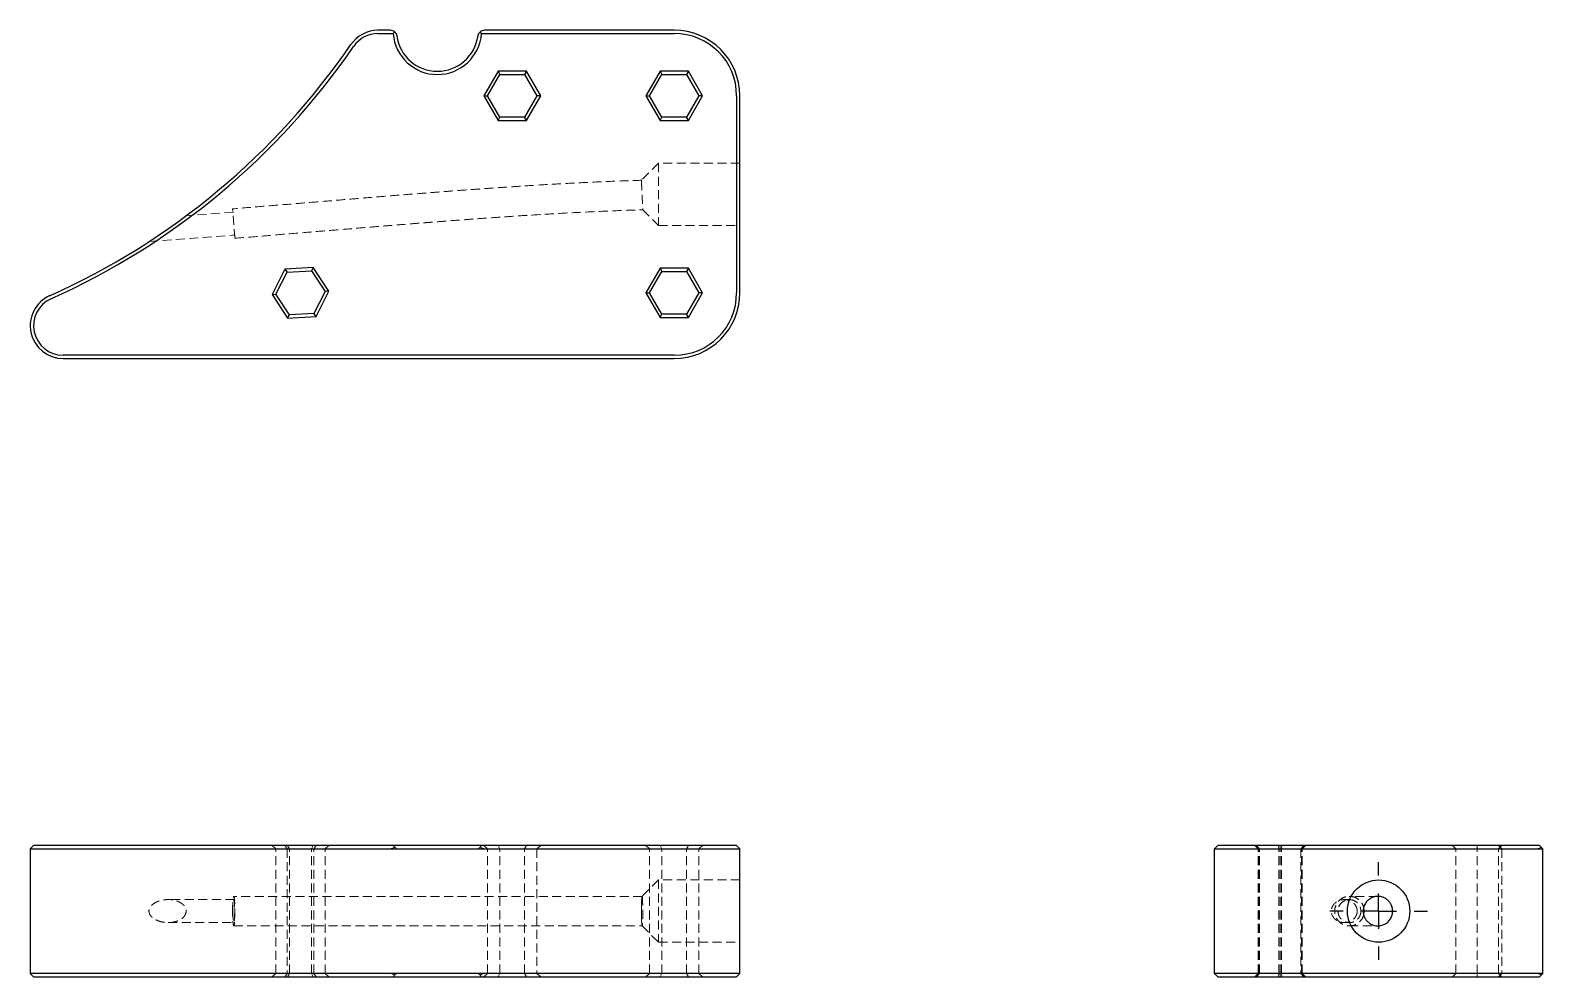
# Model space of a CAD drawing. Header units: millimetres. Extents: x 33 to 246, y 48 to 181.
import ezdxf

# ---------------------------------------------------------------- set-up
doc = ezdxf.new("R2010")
doc.units = ezdxf.units.MM
doc.linetypes.add('HIDDEN', pattern=[1.905, 1.27, -0.635])
doc.layers.add('10', color=7, linetype='Continuous')

# ---------------------------------------------------------------- blocks, each defined once
blk = doc.blocks.new('SW_CENTERMARKSYMBOL_0')
at = {"layer": '10', "color": 0}
for p, q in [((0, 5), (0, 6.89)), ((0, 0), (0, 2.5)), ((-5, 0), (-6.89, 0)), ((0, 0), (-2.5, 0)), ((0, 0), (0, -2.5)), ((0, 0), (2.5, 0)), ((5, 0), (6.89, 0)), ((0, -5), (0, -6.89))]:
    blk.add_line(p, q, dxfattribs=at)

msp = doc.modelspace()

# ---------------------------------------------------------------- linework, layer by layer
at = {"color": 7, "linetype": 'Continuous', "lineweight": 25}
for p, q in [((83.73, 181.13), (82, 181.13)), ((82, 180.67), (84.15, 180.67)), ((96.6, 180.67), (123.75, 180.67)), ((123.75, 181.13), (97.02, 181.13)), ((98.92, 175.35), (96.92, 171.88)), ((97.45, 171.88), (99.19, 174.88)), ((102.93, 175.35), (98.92, 175.35)), ((98.92, 175.35), (99.19, 174.88)), ((99.19, 174.88), (102.66, 174.88)), ((102.93, 175.35), (102.66, 174.88)), ((102.66, 174.88), (104.39, 171.88)), ((104.93, 171.88), (102.93, 175.35)), ((121.75, 175.35), (119.74, 171.88)), ((120.28, 171.88), (122.01, 174.88)), ((125.75, 175.35), (121.75, 175.35)), ((121.75, 175.35), (122.01, 174.88)), ((122.01, 174.88), (125.48, 174.88)), ((125.75, 175.35), (125.48, 174.88)), ((125.48, 174.88), (127.22, 171.88)), ((127.75, 171.88), (125.75, 175.35)), ((96.92, 171.88), (98.92, 168.41)), ((96.92, 171.88), (97.45, 171.88)), ((99.19, 168.87), (97.45, 171.88)), ((104.39, 171.88), (102.66, 168.87)), ((102.93, 168.41), (104.93, 171.88)), ((104.93, 171.88), (104.39, 171.88)), ((119.74, 171.88), (121.75, 168.41)), ((119.74, 171.88), (120.28, 171.88)), ((122.01, 168.87), (120.28, 171.88)), ((127.22, 171.88), (125.48, 168.87)), ((125.75, 168.41), (127.75, 171.88)), ((127.75, 171.88), (127.22, 171.88)), ((132.54, 171.88), (132.54, 144.12)), ((133, 144.12), (133, 171.88)), ((98.92, 168.41), (99.19, 168.87)), ((98.92, 168.41), (102.93, 168.41)), ((102.66, 168.87), (99.19, 168.87)), ((102.93, 168.41), (102.66, 168.87)), ((121.75, 168.41), (122.01, 168.87)), ((121.75, 168.41), (125.75, 168.41)), ((125.48, 168.87), (122.01, 168.87)), ((125.75, 168.41), (125.48, 168.87)), ((68.88, 147.47), (67.08, 143.9)), ((72.88, 147.7), (68.88, 147.47)), ((68.88, 147.47), (69.18, 147.03)), ((69.18, 147.03), (72.64, 147.22)), ((72.88, 147.7), (72.64, 147.22)), ((72.64, 147.22), (74.55, 144.32)), ((75.08, 144.35), (72.88, 147.7)), ((121.75, 147.59), (119.74, 144.12)), ((120.28, 144.12), (122.01, 147.13)), ((125.75, 147.59), (121.75, 147.59)), ((121.75, 147.59), (122.01, 147.13)), ((122.01, 147.13), (125.48, 147.13)), ((125.75, 147.59), (125.48, 147.13)), ((125.48, 147.13), (127.22, 144.12)), ((127.75, 144.12), (125.75, 147.59)), ((67.61, 143.93), (69.18, 147.03)), ((67.08, 143.9), (67.61, 143.93)), ((67.08, 143.9), (69.27, 140.55)), ((69.52, 141.02), (67.61, 143.93)), ((74.55, 144.32), (72.98, 141.22)), ((73.27, 140.77), (75.08, 144.35)), ((75.08, 144.35), (74.55, 144.32)), ((119.74, 144.12), (121.75, 140.65)), ((119.74, 144.12), (120.28, 144.12)), ((122.01, 141.12), (120.28, 144.12)), ((127.22, 144.12), (125.48, 141.12)), ((125.75, 140.65), (127.75, 144.12)), ((127.75, 144.12), (127.22, 144.12)), ((69.27, 140.55), (69.52, 141.02)), ((69.27, 140.55), (73.27, 140.77)), ((72.98, 141.22), (69.52, 141.02)), ((73.27, 140.77), (72.98, 141.22)), ((121.75, 140.65), (122.01, 141.12)), ((125.48, 141.12), (122.01, 141.12)), ((125.75, 140.65), (125.48, 141.12)), ((121.75, 140.65), (125.75, 140.65)), ((123.75, 135.33), (37.63, 135.33)), ((37.63, 134.87), (123.75, 134.87)), ((33.46, 66.25), (33, 65.79)), ((37.63, 66.25), (33.46, 66.25)), ((123.75, 66.25), (37.63, 66.25)), ((132.54, 66.25), (123.75, 66.25)), ((133, 65.79), (132.54, 66.25)), ((199.87, 65.79), (200.33, 66.25)), ((209.12, 66.25), (200.33, 66.25)), ((236.88, 66.25), (209.12, 66.25)), ((245.67, 66.25), (236.88, 66.25)), ((246.13, 65.79), (245.67, 66.25)), ((33, 65.79), (33, 48.21)), ((33, 65.79), (37.63, 65.79)), ((37.63, 65.79), (123.75, 65.79)), ((123.75, 65.79), (133, 65.79)), ((133, 48.21), (133, 65.79)), ((199.87, 65.79), (209.12, 65.79)), ((199.87, 48.21), (199.87, 65.79)), ((209.12, 65.79), (236.88, 65.79)), ((236.88, 65.79), (246.13, 65.79)), ((246.13, 48.21), (246.13, 65.79)), ((33, 48.21), (33.46, 47.75)), ((37.63, 48.21), (33, 48.21)), ((33.46, 47.75), (37.63, 47.75)), ((123.75, 48.21), (37.63, 48.21)), ((37.63, 47.75), (123.75, 47.75)), ((133, 48.21), (123.75, 48.21)), ((123.75, 47.75), (132.54, 47.75)), ((133, 48.21), (132.54, 47.75)), ((209.12, 48.21), (199.87, 48.21)), ((199.87, 48.21), (200.33, 47.75)), ((200.33, 47.75), (209.12, 47.75)), ((236.88, 48.21), (209.12, 48.21)), ((209.12, 47.75), (236.88, 47.75)), ((246.13, 48.21), (236.88, 48.21)), ((236.88, 47.75), (245.67, 47.75)), ((246.13, 48.21), (245.67, 47.75))]:
    msp.add_line(p, q, dxfattribs=at)
at = {"color": 7, "linetype": 'HIDDEN', "lineweight": 18}
for p, q in [((121.53, 162.39), (119.12, 159.99)), ((121.53, 162.39), (121.53, 153.61)), ((133, 162.39), (121.53, 162.39)), ((119.12, 159.83), (119.12, 159.99)), ((61.85, 151.81), (61.51, 155.96)), ((119.31, 155.82), (121.53, 153.61)), ((61.63, 155.51), (54.96, 154.99)), ((121.53, 153.61), (133, 153.61)), ((49.72, 151.34), (61.88, 152.28)), ((67.08, 66.25), (67.61, 65.79)), ((68.88, 66.25), (69.18, 65.79)), ((69.27, 66.25), (69.52, 65.79)), ((72.88, 66.25), (72.64, 65.79)), ((73.27, 66.25), (72.98, 65.79)), ((75.08, 66.25), (74.55, 65.79)), ((96.92, 66.25), (97.45, 65.79)), ((98.92, 66.25), (99.19, 65.79)), ((102.93, 66.25), (102.66, 65.79)), ((104.93, 66.25), (104.39, 65.79)), ((119.74, 66.25), (120.28, 65.79)), ((121.75, 66.25), (122.01, 65.79)), ((125.75, 66.25), (125.48, 65.79)), ((127.75, 66.25), (127.22, 65.79)), ((205.55, 66.25), (206.02, 65.79)), ((205.65, 66.25), (206.12, 65.79)), ((205.77, 66.25), (206.22, 65.79)), ((208.9, 66.25), (208.93, 65.79)), ((209.12, 66.25), (209.12, 65.79)), ((209.35, 66.25), (209.32, 65.79)), ((212.47, 66.25), (212.03, 65.79)), ((212.59, 66.25), (212.13, 65.79)), ((212.7, 66.25), (212.22, 65.79)), ((233.41, 66.25), (233.87, 65.79)), ((236.88, 66.25), (236.88, 65.79)), ((240.35, 66.25), (239.88, 65.79)), ((239.88, 66.25), (240.35, 65.79)), ((67.61, 48.21), (67.61, 65.79)), ((69.18, 65.79), (69.18, 48.21)), ((69.52, 48.21), (69.52, 65.79)), ((72.64, 48.21), (72.64, 65.79)), ((72.98, 48.21), (72.98, 65.79)), ((74.55, 48.21), (74.55, 65.79)), ((97.45, 48.21), (97.45, 65.79)), ((99.19, 48.21), (99.19, 65.79)), ((102.66, 48.21), (102.66, 65.79)), ((104.39, 65.79), (104.39, 48.21)), ((120.28, 48.21), (120.28, 65.79)), ((122.01, 48.21), (122.01, 65.79)), ((125.48, 48.21), (125.48, 65.79)), ((127.22, 48.21), (127.22, 65.79)), ((206.02, 48.21), (206.02, 65.79)), ((206.12, 48.21), (206.12, 65.79)), ((206.22, 48.21), (206.22, 65.79)), ((208.93, 48.21), (208.93, 65.79)), ((209.12, 48.21), (209.12, 65.79)), ((209.32, 48.21), (209.32, 65.79)), ((212.03, 65.79), (212.03, 48.21)), ((212.13, 48.21), (212.13, 65.79)), ((212.22, 48.21), (212.22, 65.79)), ((233.87, 48.21), (233.87, 65.79)), ((236.88, 48.21), (236.88, 65.79)), ((239.88, 48.21), (239.88, 65.79)), ((240.35, 65.79), (240.35, 48.21)), ((121.53, 61.39), (119.21, 59.08)), ((121.53, 61.39), (121.53, 52.61)), ((133, 61.39), (121.53, 61.39)), ((61.76, 58.62), (52.43, 58.62)), ((119.12, 57.77), (119.12, 56.23)), ((218.88, 58.62), (218.16, 58.62)), ((52.44, 55.38), (61.76, 55.38)), ((119.21, 54.92), (121.53, 52.61)), ((218.16, 55.38), (218.89, 55.38)), ((121.53, 52.61), (133, 52.61)), ((67.08, 47.75), (67.61, 48.21)), ((68.88, 47.75), (69.18, 48.21)), ((69.27, 47.75), (69.52, 48.21)), ((72.88, 47.75), (72.64, 48.21)), ((73.27, 47.75), (72.98, 48.21)), ((75.08, 47.75), (74.55, 48.21)), ((96.92, 47.75), (97.45, 48.21)), ((98.92, 47.75), (99.19, 48.21)), ((102.93, 47.75), (102.66, 48.21)), ((104.93, 47.75), (104.39, 48.21)), ((119.74, 47.75), (120.28, 48.21)), ((121.75, 47.75), (122.01, 48.21)), ((125.75, 47.75), (125.48, 48.21)), ((127.75, 47.75), (127.22, 48.21)), ((205.55, 47.75), (206.02, 48.21)), ((205.65, 47.75), (206.12, 48.21)), ((205.77, 47.75), (206.22, 48.21)), ((208.9, 47.75), (208.93, 48.21)), ((209.12, 47.75), (209.12, 48.21)), ((209.35, 47.75), (209.32, 48.21)), ((212.47, 47.75), (212.03, 48.21)), ((212.59, 47.75), (212.13, 48.21)), ((212.7, 47.75), (212.22, 48.21)), ((233.41, 47.75), (233.87, 48.21)), ((236.88, 47.75), (236.88, 48.21)), ((240.35, 47.75), (239.88, 48.21)), ((240.35, 48.21), (239.88, 47.75))]:
    msp.add_line(p, q, dxfattribs=at)
at = {"color": 7, "linetype": 'Continuous', "lineweight": 25}
msp.add_circle((223, 57), 4.39, dxfattribs=at)
for centre, radius, start, end in [((-5.77, 236.63), 101.76, 294.0706, 325.5826), ((82, 176.5), 4.63, 90, 145.5826), ((82, 176.5), 4.16, 90, 145.5826), ((83.73, 180.2), 0.925, 47.5954, 90), ((97.24, 168.51), 17.87, 136.1556, 137.1284), ((90.37, 181.13), 6.24, 184.248, 355.752), ((90.37, 181.13), 5.78, 187.9281, 352.0719), ((97.02, 180.2), 0.925, 90, 132.4046), ((83.51, 168.51), 17.87, 42.8716, 43.8444), ((123.75, 171.88), 9.25, 0, 90), ((123.75, 171.88), 8.79, 0, 90), ((-5.77, 236.63), 102.22, 294.0706, 325.5826), ((37.63, 139.5), 4.63, 114.0706, 270), ((37.63, 139.5), 4.16, 114.0706, 270), ((123.75, 144.12), 8.79, 270, 0), ((123.75, 144.12), 9.25, 270, 0), ((223, 57), 1.99, 337.2842, 22.7158)]:
    msp.add_arc(centre, radius, start, end, dxfattribs=at)
at = {"color": 7, "linetype": 'HIDDEN', "lineweight": 18}
for centre, radius, start, end in [((97.24, 78.41), 17.87, 222.8716, 223.8444), ((83.51, 78.41), 17.87, 316.1556, 317.1284), ((83.73, 66.71), 0.925, 270, 312.4046), ((97.02, 66.71), 0.925, 227.5954, 270), ((83.73, 47.29), 0.925, 47.5954, 90), ((97.24, 35.59), 17.87, 136.1556, 137.1284), ((97.02, 47.29), 0.925, 90, 132.4046), ((83.51, 35.59), 17.87, 42.8716, 43.8444)]:
    msp.add_arc(centre, radius, start, end, dxfattribs=at)
at = {"color": 7, "linetype": 'Continuous', "lineweight": 25}
for points, knots in [([(84.35, 180.89), (84.37, 180.87), (84.41, 180.83), (84.46, 180.77), (84.5, 180.71), (84.55, 180.64), (84.59, 180.55), (84.63, 180.44), (84.64, 180.37), (84.65, 180.33)], [0, 0, 0, 0, 0.13579, 0.26437, 0.386111, 0.501452, 0.674245, 0.839485, 1, 1, 1, 1]), ([(96.1, 180.33), (96.1, 180.35), (96.11, 180.4), (96.13, 180.46), (96.15, 180.53), (96.18, 180.59), (96.22, 180.67), (96.29, 180.78), (96.36, 180.85), (96.39, 180.89)], [0, 0, 0, 0, 0.095994, 0.193263, 0.292455, 0.394182, 0.499013, 0.735818, 1, 1, 1, 1]), ([(224.83, 57.77), (224.81, 57.81), (224.78, 57.9), (224.71, 58.03), (224.63, 58.16), (224.54, 58.28), (224.45, 58.39), (224.35, 58.5), (224.24, 58.6), (224.12, 58.69), (224, 58.77), (223.87, 58.84), (223.74, 58.91), (223.6, 58.96), (223.46, 59), (223.32, 59.04), (223.17, 59.06), (223.02, 59.08), (222.88, 59.08), (222.73, 59.08), (222.58, 59.06), (222.44, 59.03), (222.3, 58.99), (222.16, 58.95), (222.02, 58.89), (221.89, 58.82), (221.77, 58.74), (221.56, 58.6), (221.26, 58.31), (220.92, 57.76), (220.8, 57.12), (220.86, 56.53), (221.01, 56.08), (221.28, 55.67), (221.59, 55.37), (221.89, 55.17), (222.15, 55.05), (222.44, 54.96), (222.73, 54.92), (223.03, 54.92), (223.32, 54.96), (223.6, 55.04), (223.88, 55.15), (224.13, 55.31), (224.35, 55.5), (224.55, 55.72), (224.71, 55.96), (224.79, 56.14), (224.83, 56.23)], [0, 0, 0, 0, 0.012873, 0.025745, 0.038613, 0.051469, 0.064311, 0.077137, 0.089948, 0.102753, 0.115561, 0.128379, 0.141212, 0.154056, 0.166909, 0.179765, 0.192618, 0.205463, 0.218295, 0.231112, 0.243915, 0.256711, 0.269511, 0.282324, 0.295154, 0.308003, 0.320865, 0.333737, 0.373345, 0.428658, 0.499933, 0.540639, 0.58188, 0.62378, 0.666492, 0.692189, 0.717864, 0.743506, 0.769143, 0.794822, 0.820532, 0.846232, 0.871876, 0.897448, 0.922996, 0.948601, 0.97428, 1, 1, 1, 1]), ([(220.88, 57.4), (220.92, 57.26), (221, 57), (220.92, 56.74), (220.88, 56.6)], [0, 0, 0, 0, 0.50003, 1, 1, 1, 1])]:
    msp.add_open_spline(points, degree=3, knots=knots, dxfattribs=at)
at = {"color": 7, "linetype": 'HIDDEN', "lineweight": 18}
for points, knots in [([(119.19, 159.99), (117.99, 159.95), (115.63, 159.87), (112.15, 159.72), (108.86, 159.56), (105.81, 159.39), (103.24, 159.23), (101.12, 159.09), (99.45, 158.98), (97.96, 158.88), (96.51, 158.77), (94.9, 158.66), (93.03, 158.52), (90.89, 158.36), (88.49, 158.17), (85.83, 157.96), (82.92, 157.73), (79.81, 157.47), (76.52, 157.2), (73.07, 156.91), (69.4, 156.61), (65.52, 156.29), (62.87, 156.07), (61.51, 155.96)], [0, 0, 0, 0, 0.062266, 0.122931, 0.180407, 0.233442, 0.28107, 0.314217, 0.343301, 0.368104, 0.391695, 0.418868, 0.45175, 0.488917, 0.530467, 0.576481, 0.627019, 0.682106, 0.738197, 0.798228, 0.862041, 0.929405, 1, 1, 1, 1]), ([(119.12, 159.83), (119.12, 159.81), (119.13, 159.78), (119.13, 159.71), (119.13, 159.63), (119.14, 159.54), (119.14, 159.45), (119.15, 159.35), (119.15, 159.24), (119.16, 159.12), (119.16, 159), (119.17, 158.87), (119.17, 158.74), (119.18, 158.6), (119.19, 158.46), (119.19, 158.32), (119.2, 158.17), (119.21, 158.02), (119.21, 157.88), (119.22, 157.73), (119.23, 157.58), (119.23, 157.44), (119.24, 157.3), (119.25, 157.16), (119.26, 157.02), (119.26, 156.89), (119.27, 156.77), (119.28, 156.56), (119.3, 156.26), (119.31, 155.92), (119.31, 155.82), (119.31, 155.82), (119.31, 155.82)], [0, 0, 0, 0, 0.025749, 0.051498, 0.077236, 0.102952, 0.128639, 0.154293, 0.17992, 0.205532, 0.231151, 0.256792, 0.28246, 0.308153, 0.333862, 0.359578, 0.385288, 0.41098, 0.436647, 0.462284, 0.487895, 0.51349, 0.539093, 0.564722, 0.590386, 0.616086, 0.641815, 0.667561, 0.746787, 0.857428, 0.999998, 1, 1, 1, 1]), ([(61.85, 151.81), (63.33, 151.93), (66.18, 152.17), (70.3, 152.51), (74.1, 152.82), (77.56, 153.11), (80.49, 153.35), (82.92, 153.55), (84.91, 153.71), (86.69, 153.85), (88.27, 153.98), (89.82, 154.1), (91.5, 154.23), (93.46, 154.38), (95.69, 154.54), (98.18, 154.72), (100.9, 154.91), (104.02, 155.11), (107.52, 155.32), (111.38, 155.52), (115.33, 155.7), (117.98, 155.78), (119.31, 155.82)], [0, 0, 0, 0, 0.077254, 0.149193, 0.215428, 0.275717, 0.329942, 0.368277, 0.402883, 0.433798, 0.461075, 0.485447, 0.514729, 0.548939, 0.587867, 0.63124, 0.678715, 0.729859, 0.794105, 0.861568, 0.930803, 1, 1, 1, 1]), ([(84.35, 66.03), (84.37, 66.01), (84.41, 65.98), (84.46, 65.93), (84.5, 65.89), (84.55, 65.85), (84.59, 65.82), (84.63, 65.79), (84.64, 65.79), (84.65, 65.79)], [0, 0, 0, 0, 0.13579, 0.26437, 0.386111, 0.501452, 0.674245, 0.839485, 1, 1, 1, 1]), ([(96.1, 65.79), (96.1, 65.79), (96.11, 65.79), (96.13, 65.8), (96.15, 65.81), (96.18, 65.83), (96.22, 65.87), (96.29, 65.93), (96.36, 66), (96.39, 66.03)], [0, 0, 0, 0, 0.095994, 0.193263, 0.292455, 0.394182, 0.499013, 0.735818, 1, 1, 1, 1]), ([(245.33, 65.79), (245.35, 65.79), (245.4, 65.79), (245.46, 65.8), (245.53, 65.81), (245.59, 65.83), (245.67, 65.87), (245.78, 65.93), (245.85, 66), (245.89, 66.03)], [0, 0, 0, 0, 0.095994, 0.193263, 0.292455, 0.394182, 0.499013, 0.735818, 1, 1, 1, 1]), ([(54.96, 57), (54.96, 57.09), (54.94, 57.28), (54.83, 57.56), (54.64, 57.82), (54.36, 58.08), (54, 58.29), (53.59, 58.46), (52.99, 58.61), (52.2, 58.65), (51.42, 58.52), (50.84, 58.31), (50.47, 58.11), (50.16, 57.88), (49.92, 57.61), (49.75, 57.3), (49.71, 56.94), (49.8, 56.59), (49.99, 56.3), (50.25, 56.04), (50.57, 55.83), (50.94, 55.65), (51.51, 55.46), (52.28, 55.35), (53.05, 55.4), (53.64, 55.56), (54.03, 55.72), (54.37, 55.93), (54.64, 56.18), (54.83, 56.45), (54.94, 56.72), (54.96, 56.91), (54.96, 57)], [0, 0, 0, 0, 0.0180141, 0.0369483, 0.0582906, 0.0867516, 0.118989, 0.1530074, 0.1896009, 0.2652749, 0.3392378, 0.3734965, 0.4048835, 0.4332845, 0.4579686, 0.4820222, 0.5037377, 0.5254817, 0.5502329, 0.5749833, 0.6031482, 0.6345027, 0.6684301, 0.7412465, 0.8152067, 0.8503953, 0.8831356, 0.9145298, 0.9423107, 0.9634045, 0.9821498, 1, 1, 1, 1]), ([(61.51, 57), (61.51, 56.38), (61.56, 55.14), (61.68, 54.79), (61.78, 55.21), (61.85, 56.14), (61.85, 58.03), (61.72, 59.32), (61.59, 58.94), (61.52, 57.93), (61.51, 57.31), (61.51, 57), (61.51, 57), (61.51, 57), (61.51, 57)], [-3.141523, -3.141523, -3.141523, -3.141523, -2.243995, -1.346397, -1.121997, -0.448799, 0.448799, 1.346397, 2.243995, 2.692794, 3.141593, 3.141593, 3.141593, 3.141662, 3.141662, 3.141662, 3.141662]), ([(61.55, 57), (61.55, 57), (61.55, 57.24), (61.56, 57.73), (61.59, 58.31), (61.65, 58.63), (61.71, 58.64), (61.76, 58.31), (61.8, 57.73), (61.81, 57.18), (61.81, 56.78), (61.8, 56.51), (61.79, 56.16), (61.77, 55.79), (61.73, 55.47), (61.68, 55.34), (61.64, 55.44), (61.6, 55.65), (61.58, 55.96), (61.56, 56.31), (61.55, 56.66), (61.55, 56.89), (61.55, 57)], [0, 0, 0, 0, 0.000034, 0.071297, 0.142584, 0.213823, 0.285041, 0.356297, 0.427566, 0.498859, 0.517107, 0.544782, 0.581752, 0.628177, 0.684125, 0.749259, 0.800583, 0.847995, 0.891611, 0.931618, 0.967784, 1, 1, 1, 1]), ([(119.25, 59.08), (118.06, 59.08), (115.7, 59.08), (112.24, 59.08), (108.95, 59.08), (105.92, 59.08), (103.35, 59.08), (101.25, 59.08), (99.58, 59.08), (98.1, 59.08), (96.65, 59.08), (95.04, 59.08), (93.17, 59.08), (91.03, 59.08), (88.64, 59.08), (85.99, 59.08), (83.07, 59.08), (79.97, 59.08), (76.69, 59.08), (73.23, 59.08), (69.56, 59.08), (65.69, 59.08), (63.04, 59.08), (61.68, 59.08)], [0, 0, 0, 0, 0.0621175, 0.1226725, 0.180064, 0.2330308, 0.2805958, 0.3136918, 0.3427178, 0.3674544, 0.3910674, 0.4182688, 0.4511783, 0.4883717, 0.5299486, 0.5759944, 0.6265698, 0.6817042, 0.7378487, 0.7979449, 0.8618371, 0.9292944, 1, 1, 1, 1]), ([(119.12, 57.77), (119.13, 57.91), (119.14, 58.23), (119.16, 58.7), (119.19, 58.98), (119.21, 59.09), (119.21, 59.08), (119.21, 59.08)], [0, 0, 0, 0, 0.191223, 0.453661, 0.789844, 0.987891, 1, 1, 1, 1]), ([(119.22, 59.07), (119.23, 59.07), (119.24, 59.06), (119.27, 58.79), (119.29, 58.27), (119.31, 57.65), (119.31, 57), (119.31, 56.35), (119.29, 55.73), (119.27, 55.21), (119.24, 54.94), (119.23, 54.93), (119.22, 54.93)], [0, 0, 0, 0, 0.058415, 0.182197, 0.297525, 0.403669, 0.500037, 0.596425, 0.702564, 0.817862, 0.941591, 1, 1, 1, 1]), ([(219.98, 57), (219.98, 57.09), (219.96, 57.28), (219.88, 57.56), (219.74, 57.82), (219.53, 58.08), (219.27, 58.29), (218.98, 58.46), (218.55, 58.61), (217.99, 58.65), (217.46, 58.52), (217.07, 58.31), (216.82, 58.11), (216.62, 57.88), (216.46, 57.61), (216.35, 57.3), (216.32, 56.94), (216.38, 56.59), (216.5, 56.3), (216.68, 56.04), (216.89, 55.83), (217.14, 55.65), (217.52, 55.46), (218.05, 55.35), (218.59, 55.4), (219.01, 55.56), (219.29, 55.72), (219.55, 55.93), (219.74, 56.18), (219.88, 56.45), (219.96, 56.72), (219.98, 56.91), (219.98, 57)], [0, 0, 0, 0, 0.0180141, 0.0369483, 0.0582906, 0.0867516, 0.118989, 0.1530074, 0.1896009, 0.2652749, 0.3392378, 0.3734965, 0.4048835, 0.4332845, 0.4579686, 0.4820222, 0.5037377, 0.5254817, 0.5502329, 0.5749833, 0.6031482, 0.6345027, 0.6684301, 0.7412465, 0.8152067, 0.8503953, 0.8831356, 0.9145298, 0.9423107, 0.9634045, 0.9821498, 1, 1, 1, 1]), ([(220.88, 56.6), (220.86, 56.47), (220.81, 56.06), (220.38, 55.49), (219.7, 55.03), (218.89, 54.86), (218.07, 55.03), (217.38, 55.49), (216.92, 56.18), (216.76, 57), (216.92, 57.82), (217.38, 58.51), (218.07, 58.97), (218.89, 59.14), (219.7, 58.97), (220.38, 58.51), (220.81, 57.94), (220.86, 57.53), (220.88, 57.4)], [0, 0, 0, 0, 0.033424, 0.100078, 0.166732, 0.233386, 0.30004, 0.366694, 0.433348, 0.500002, 0.566656, 0.63331, 0.699964, 0.766618, 0.833272, 0.899926, 0.96658, 1, 1, 1, 1]), ([(220.5, 57), (220.5, 57), (220.5, 57.24), (220.39, 57.73), (219.93, 58.31), (219.26, 58.63), (218.51, 58.64), (217.85, 58.31), (217.38, 57.73), (217.26, 57.18), (217.28, 56.78), (217.34, 56.51), (217.48, 56.16), (217.78, 55.79), (218.26, 55.47), (218.84, 55.34), (219.39, 55.44), (219.83, 55.65), (220.15, 55.96), (220.36, 56.31), (220.48, 56.66), (220.5, 56.89), (220.5, 57)], [0, 0, 0, 0, 0.000034, 0.071297, 0.142584, 0.213823, 0.285041, 0.356297, 0.427566, 0.498859, 0.517107, 0.544782, 0.581752, 0.628177, 0.684125, 0.749259, 0.800583, 0.847995, 0.891611, 0.931618, 0.967784, 1, 1, 1, 1]), ([(222.89, 59.08), (222.85, 59.08), (222.76, 59.08), (222.57, 59.08), (222.33, 59.08), (222.04, 59.08), (221.72, 59.08), (221.37, 59.08), (220.95, 59.08), (220.46, 59.08), (219.92, 59.08), (219.38, 59.08), (219.04, 59.08), (218.87, 59.08)], [0, 0, 0, 0, 0.069269, 0.143154, 0.220669, 0.300912, 0.383105, 0.466562, 0.550655, 0.666268, 0.780604, 0.892266, 1, 1, 1, 1]), ([(119.21, 54.92), (119.21, 54.92), (119.21, 54.91), (119.19, 55.02), (119.16, 55.3), (119.14, 55.77), (119.13, 56.09), (119.12, 56.23)], [0, 0, 0, 0, 0.011983, 0.210069, 0.546309, 0.808776, 1, 1, 1, 1]), ([(61.68, 54.92), (63.16, 54.92), (66.02, 54.92), (70.14, 54.92), (73.94, 54.92), (77.41, 54.92), (80.33, 54.92), (82.77, 54.92), (84.76, 54.92), (86.53, 54.92), (88.12, 54.92), (89.67, 54.92), (91.35, 54.92), (93.32, 54.92), (95.56, 54.92), (98.05, 54.92), (100.78, 54.92), (103.9, 54.92), (107.42, 54.92), (111.29, 54.92), (115.25, 54.92), (117.92, 54.92), (119.25, 54.92)], [0, 0, 0, 0, 0.07715, 0.148999, 0.215155, 0.275375, 0.329535, 0.367822, 0.402378, 0.433244, 0.460467, 0.484825, 0.514149, 0.548389, 0.587339, 0.630733, 0.678231, 0.729405, 0.793708, 0.86126, 0.930624, 1, 1, 1, 1]), ([(218.87, 54.92), (218.96, 54.92), (219.15, 54.92), (219.45, 54.92), (219.78, 54.92), (220.13, 54.92), (220.5, 54.92), (220.89, 54.92), (221.26, 54.92), (221.62, 54.92), (221.96, 54.92), (222.26, 54.92), (222.52, 54.92), (222.74, 54.92), (222.84, 54.92), (222.89, 54.92)], [0, 0, 0, 0, 0.057603, 0.120841, 0.189549, 0.26344, 0.342081, 0.424906, 0.511243, 0.592756, 0.675727, 0.759212, 0.842071, 0.922891, 1, 1, 1, 1]), ([(84.65, 48.21), (84.64, 48.21), (84.64, 48.21), (84.62, 48.2), (84.6, 48.19), (84.57, 48.17), (84.53, 48.13), (84.46, 48.07), (84.39, 48), (84.35, 47.97)], [0, 0, 0, 0, 0.0959939, 0.1932626, 0.2924547, 0.3941824, 0.4990129, 0.7358183, 1, 1, 1, 1]), ([(96.39, 47.97), (96.37, 47.99), (96.34, 48.02), (96.29, 48.07), (96.24, 48.11), (96.2, 48.15), (96.16, 48.18), (96.12, 48.21), (96.11, 48.21), (96.1, 48.21)], [0, 0, 0, 0, 0.1357903, 0.2643699, 0.386111, 0.5014522, 0.6742451, 0.8394846, 1, 1, 1, 1]), ([(245.89, 47.97), (245.87, 47.99), (245.83, 48.02), (245.77, 48.07), (245.71, 48.11), (245.64, 48.15), (245.55, 48.18), (245.44, 48.21), (245.37, 48.21), (245.33, 48.21)], [0, 0, 0, 0, 0.1357903, 0.2643699, 0.386111, 0.5014522, 0.6742451, 0.8394846, 1, 1, 1, 1])]:
    msp.add_open_spline(points, degree=3, knots=knots, dxfattribs=at)
for points in [[(119.12, 159.98), (119.12, 159.98), (119.12, 159.93), (119.12, 159.83)], [(119.12, 57), (119.12, 57.26), (119.12, 57.52), (119.12, 57.77)], [(119.12, 56.23), (119.12, 56.48), (119.12, 56.74), (119.12, 57)]]:
    msp.add_open_spline(points, degree=3, dxfattribs=at)
at = {"color": 7, "linetype": 'Continuous', "lineweight": 25}
for points in [[(224.98, 57), (224.98, 57.26), (224.93, 57.52), (224.83, 57.77)], [(224.83, 56.23), (224.93, 56.48), (224.98, 56.74), (224.98, 57)]]:
    msp.add_open_spline(points, degree=3, dxfattribs=at)

# ---------------------------------------------------------------- block references
at = {"layer": '10'}
msp.add_blockref('SW_CENTERMARKSYMBOL_0', (223, 57), dxfattribs=at)

doc.saveas('drawing.dxf')
